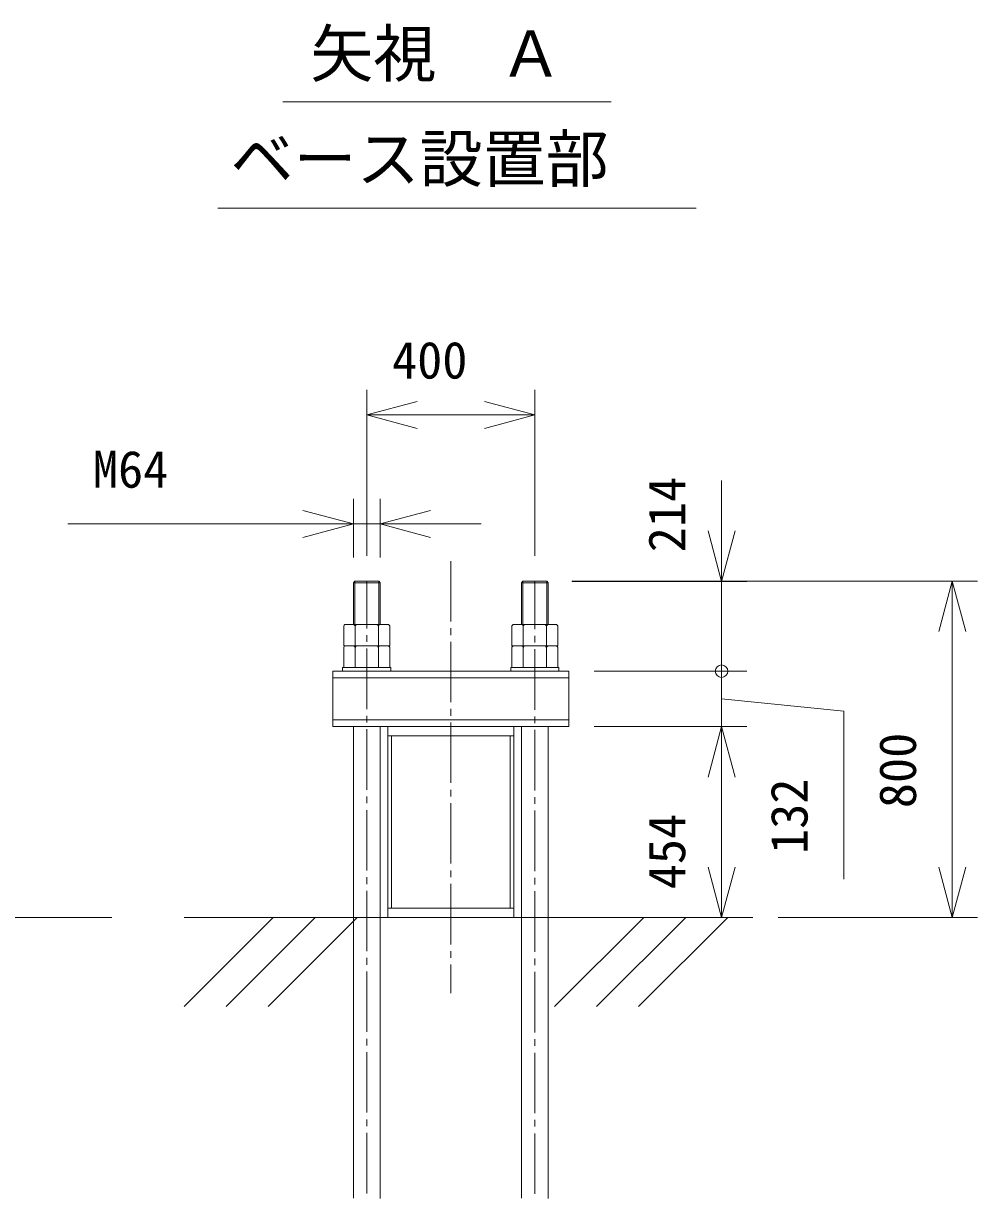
# Model space of a CAD drawing. Units: millimetres, scale not verified, with parts at other scales. Extents: x -26175 to 26208, y -37536 to 40834.
# Drawn here: x -13910 to -2555, y -19191 to -5213 of the extents above; entities that cross this region are included whole.
import ezdxf
from ezdxf.enums import TextEntityAlignment as Align

# ---------------------------------------------------------------- set-up
doc = ezdxf.new("R2010")
doc.units = ezdxf.units.MM
doc.header["$LTSCALE"] = 80
doc.linetypes.add('CHAIN2', pattern=[12, 9, -1, 1, -1])
for name, color, linetype, lineweight in [('0-3_05 寸法', 7, 'Continuous', 18), ('0-4_10 当社外形線', 3, 'Continuous', 18), ('0-5_12 当社中心線', 3, 'CHAIN2', 18), ('0-7_20 躯体・土木、外形線', 1, 'Continuous', 18)]:
    doc.layers.add(name, color=color, linetype=linetype, lineweight=lineweight)
doc.styles.add('ＭＳ ゴシック', font='')
doc.styles.get('ＭＳ ゴシック').set_extended_font_data('MS Gothic')

msp = doc.modelspace()

# ---------------------------------------------------------------- linework, layer by layer
at = {"layer": '0-3_05 寸法'}
for p, q in [((-10824.23, -6143.42), (-6915.84, -6143.42)), ((-11596.34, -7409.1), (-5904.42, -7409.1)), ((-9823.56, -11547.58), (-9823.56, -9569.23)), ((-7823.56, -11547.58), (-7823.56, -9569.23)), ((-9823.56, -9869.23), (-9223.56, -9869.23)), ((-9223.56, -9869.23), (-8423.56, -9869.23)), ((-7823.56, -9869.23), (-8423.56, -9869.23)), ((-5601.43, -11249.36), (-5601.43, -10649.36)), ((-9983.57, -11565.27), (-9983.57, -10867.06)), ((-9663.56, -11565.27), (-9663.56, -10867.06)), ((-10583.57, -11167.06), (-13383.57, -11167.06)), ((-9983.57, -11167.06), (-10583.57, -11167.06)), ((-9663.56, -11167.06), (-9983.57, -11167.06)), ((-9663.56, -11167.06), (-9063.56, -11167.06)), ((-9063.56, -11167.06), (-8463.56, -11167.06)), ((-5601.43, -11849.36), (-5601.43, -11249.36)), ((-7381.25, -11847.58), (-2554.78, -11847.58)), ((-7380.88, -11849.36), (-5301.43, -11849.36)), ((-5601.43, -12917.58), (-5601.43, -11849.36)), ((-2854.78, -11847.58), (-2854.78, -12447.58)), ((-5601.43, -12917.58), (-5601.43, -12317.58)), ((-2854.78, -12447.58), (-2854.78, -15247.58)), ((-7118.56, -12917.58), (-5301.43, -12917.58)), ((-7118.56, -12917.58), (-5301.43, -12917.58)), ((-5601.43, -12917.58), (-5601.43, -13577.58)), ((-5601.43, -12917.58), (-5601.43, -13577.58)), ((-5601.43, -12917.58), (-5601.43, -13517.58)), ((-7118.56, -13577.58), (-5301.43, -13577.58)), ((-7118.56, -13577.58), (-5301.43, -13577.58)), ((-5601.43, -13577.58), (-5601.43, -14177.58)), ((-5601.43, -13577.58), (-5601.43, -14177.58)), ((-5601.43, -14177.58), (-5601.43, -14777.58)), ((-5601.43, -14177.58), (-5601.43, -15247.58)), ((-5601.43, -15847.58), (-5601.43, -15247.58)), ((-2854.78, -15847.58), (-2854.78, -15247.58)), ((-7363.56, -15847.58), (-5301.43, -15847.58)), ((-4927.17, -15847.58), (-2554.78, -15847.58))]:
    msp.add_line(p, q, dxfattribs=at)
for points in [[(-9223.56, -10030), (-9823.56, -9869.23), (-9223.56, -9708.46)], [(-8423.56, -9708.46), (-7823.56, -9869.23), (-8423.56, -10030)], [(-10583.57, -11006.29), (-9983.57, -11167.06), (-10583.57, -11327.83)], [(-9063.56, -11327.83), (-9663.56, -11167.06), (-9063.56, -11006.29)], [(-5440.66, -11249.36), (-5601.43, -11849.36), (-5762.2, -11249.36)], [(-3015.54, -12447.58), (-2854.78, -11847.58), (-2694.01, -12447.58)], [(-5601.43, -13247.58), (-4145.29, -13392.63), (-4145.29, -15392.63)], [(-5762.2, -14177.58), (-5601.43, -13577.58), (-5440.66, -14177.58)], [(-5762.2, -14177.58), (-5601.43, -13577.58), (-5440.66, -14177.58)], [(-5440.66, -15247.58), (-5601.43, -15847.58), (-5762.2, -15247.58)], [(-2694.01, -15247.58), (-2854.78, -15847.58), (-3015.54, -15247.58)]]:
    msp.add_lwpolyline(points, dxfattribs=at)
msp.add_circle((-5601.43, -12917.58), 75, dxfattribs=at)
msp.add_circle((-5601.43, -12917.58), 75, dxfattribs=at)
at = {"layer": '0-4_10 当社外形線'}
for p, q in [((-9965.88, -11847.58), (-9983.57, -11865.27)), ((-9983.57, -11865.27), (-9983.57, -12362.58)), ((-9983.57, -11865.27), (-9663.56, -11865.27)), ((-9966.23, -11849.36), (-9966.23, -12362.58)), ((-9681.25, -11847.58), (-9965.88, -11847.58)), ((-9681.25, -11847.58), (-9663.56, -11865.27)), ((-9680.88, -11849.36), (-9680.88, -12362.58)), ((-9663.56, -11865.27), (-9663.56, -12362.58)), ((-7965.88, -11847.58), (-7983.57, -11865.27)), ((-7983.57, -11865.27), (-7983.57, -12362.58)), ((-7983.57, -11865.27), (-7663.56, -11865.27)), ((-7966.23, -11849.36), (-7966.23, -12362.58)), ((-7681.25, -11847.58), (-7965.88, -11847.58)), ((-7681.25, -11847.58), (-7663.56, -11865.27)), ((-7680.88, -11849.36), (-7680.88, -12362.58)), ((-7663.56, -11865.27), (-7663.56, -12362.58)), ((-10098.56, -12387.58), (-10098.56, -12617.58)), ((-10073.57, -12362.58), (-9573.56, -12362.58)), ((-9961.06, -12387.58), (-9961.06, -12617.58)), ((-9686.06, -12387.58), (-9686.06, -12617.58)), ((-9548.57, -12387.58), (-9548.57, -12617.58)), ((-8098.56, -12387.58), (-8098.56, -12617.58)), ((-8073.57, -12362.58), (-7573.56, -12362.58)), ((-7961.06, -12387.58), (-7961.06, -12617.58)), ((-7686.06, -12387.58), (-7686.06, -12617.58)), ((-7548.57, -12387.58), (-7548.57, -12617.58)), ((-10098.57, -12642.58), (-10098.56, -12872.58)), ((-10098.56, -12617.58), (-9548.57, -12617.58)), ((-9961.06, -12642.58), (-9961.05, -12872.58)), ((-9686.06, -12642.58), (-9686.05, -12872.58)), ((-9548.56, -12642.58), (-9548.57, -12872.58)), ((-8098.57, -12642.58), (-8098.56, -12872.58)), ((-8098.56, -12617.58), (-7548.57, -12617.58)), ((-7961.06, -12642.58), (-7961.05, -12872.58)), ((-7686.06, -12642.58), (-7686.05, -12872.58)), ((-7548.56, -12642.58), (-7548.57, -12872.58)), ((-10228.56, -13577.58), (-10228.56, -12917.58)), ((-10228.56, -12917.58), (-7418.56, -12917.58)), ((-10228.56, -12997.58), (-7418.56, -12997.58)), ((-10111.06, -12872.58), (-9536.06, -12872.58)), ((-10111.06, -12872.58), (-10111.06, -12917.58)), ((-9536.06, -12872.58), (-9536.06, -12917.58)), ((-8111.06, -12872.58), (-7536.06, -12872.58)), ((-8111.06, -12872.58), (-8111.06, -12917.58)), ((-7536.06, -12872.58), (-7536.06, -12917.58)), ((-7418.56, -13577.58), (-7418.56, -12917.58)), ((-7418.56, -13497.58), (-10228.56, -13497.58)), ((-7418.56, -13577.58), (-10228.56, -13577.58)), ((-9983.57, -19187.61), (-9983.57, -13577.58)), ((-9663.56, -19191.02), (-9663.56, -13577.58)), ((-9573.56, -15737.58), (-9573.56, -13687.58)), ((-9528.56, -15737.58), (-9528.56, -13687.58)), ((-8118.56, -15737.58), (-8118.56, -13687.58)), ((-8073.56, -13577.58), (-8073.56, -13687.58)), ((-8073.56, -15737.58), (-8073.56, -13687.58)), ((-7983.57, -19187.61), (-7983.57, -13577.58)), ((-7663.56, -19191.02), (-7663.56, -13577.58)), ((-8073.56, -15847.58), (-8073.56, -15737.58))]:
    msp.add_line(p, q, dxfattribs=at)
for points in [[(-8073.56, -13577.58), (-9573.56, -13577.58), (-9573.56, -13687.58), (-8073.56, -13687.58)], [(-8073.56, -15847.58), (-9573.56, -15847.58), (-9573.56, -15737.58), (-8073.56, -15737.58)]]:
    msp.add_lwpolyline(points, dxfattribs=at)
for centre, start, end in [((-10073.57, -12387.58), 90, 180), ((-9986.07, -12387.58), 0, 90), ((-9936.06, -12387.58), 90, 180), ((-9711.07, -12387.58), 0, 90), ((-9661.06, -12387.58), 90, 180), ((-9573.56, -12387.58), 0, 90), ((-8073.57, -12387.58), 90, 180), ((-7986.07, -12387.58), 0, 90), ((-7936.06, -12387.58), 90, 180), ((-7711.07, -12387.58), 0, 90), ((-7661.06, -12387.58), 90, 180), ((-7573.56, -12387.58), 0, 90), ((-10073.57, -12642.58), 90, 180), ((-9986.07, -12642.58), 0, 90), ((-9936.06, -12642.58), 90, 180), ((-9711.07, -12642.58), 0, 90), ((-9661.06, -12642.58), 90, 180), ((-9573.56, -12642.58), 0, 90), ((-8073.57, -12642.58), 90, 180), ((-7986.07, -12642.58), 0, 90), ((-7936.06, -12642.58), 90, 180), ((-7711.07, -12642.58), 0, 90), ((-7661.06, -12642.58), 90, 180), ((-7573.56, -12642.58), 0, 90)]:
    msp.add_arc(centre, 25, start, end, dxfattribs=at)
at = {"layer": '0-5_12 当社中心線'}
for p, q in [((-8823.56, -11607.58), (-8823.56, -16747.58)), ((-9823.56, -19129.71), (-9823.56, -11847.58)), ((-7823.56, -19136.25), (-7823.56, -11847.58))]:
    msp.add_line(p, q, dxfattribs=at)
at = {"layer": '0-7_20 躯体・土木、外形線'}
for p, q in [((-12856.38, -15847.58), (-15296.38, -15847.58)), ((-9573.56, -15847.58), (-11998.16, -15847.58)), ((-10937.5, -15847.58), (-11998.16, -16908.24)), ((-10437.5, -15847.58), (-11498.16, -16908.24)), ((-9937.5, -15847.58), (-10998.16, -16908.24)), ((-5227.17, -15847.58), (-8073.56, -15847.58)), ((-6527.17, -15847.58), (-7587.83, -16908.24)), ((-6027.17, -15847.58), (-7087.83, -16908.24)), ((-5527.17, -15847.58), (-6587.83, -16908.24))]:
    msp.add_line(p, q, dxfattribs=at)

# ---------------------------------------------------------------- texts
at = {"layer": '0-3_05 寸法', "style": 'ＭＳ ゴシック'}
for s, height, p in [('矢視\u3000Ａ', 549.9, (-10495.56, -6011.81)), ('ベース設置部', 549.9, (-11445.56, -7261.81)), ('400', 439.9, (-9523.56, -9569.23)), ('M64', 439.9, (-13083.57, -10867.06))]:
    msp.add_text(s, height=height, dxfattribs=at).set_placement(p, align=Align.BOTTOM_LEFT)
for s, p in [('214', (-5901.43, -11503.12)), ('800', (-3154.78, -14547.58)), ('132', (-4445.29, -15092.63)), ('454', (-5901.43, -15512.58))]:
    msp.add_text(s, height=439.9, rotation=90, dxfattribs=at).set_placement(p, align=Align.BOTTOM_LEFT)

doc.saveas('drawing.dxf')
